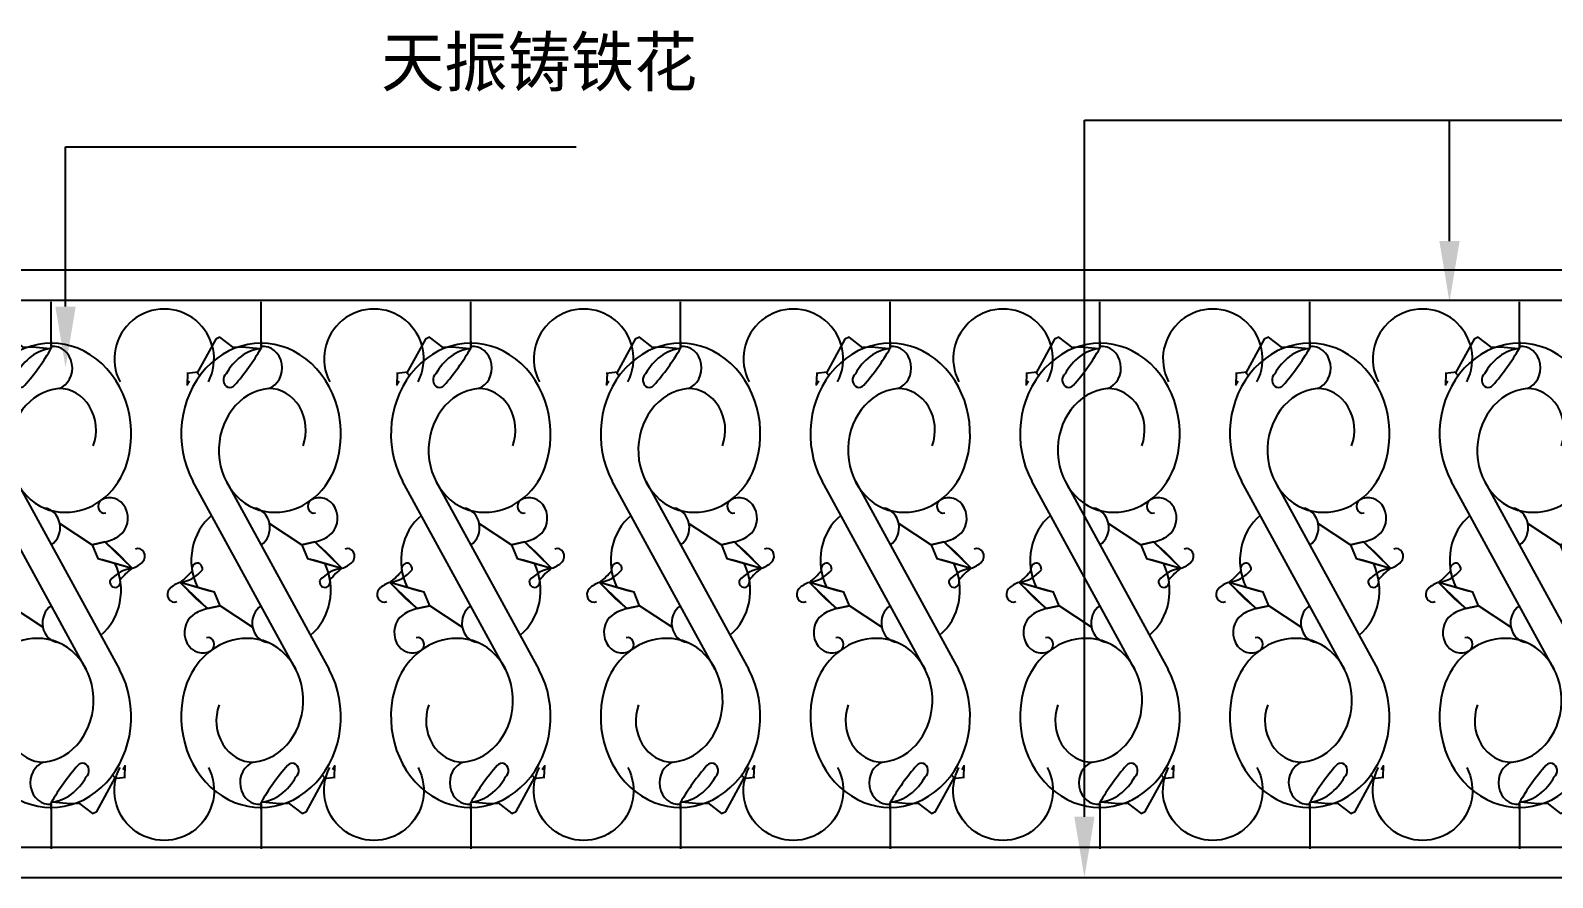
# Model space of a CAD drawing. Header units: metres. Extents: x -31380 to -25221, y 12032 to 17459.
# Drawn here: x -29781 to -27277, y 13195 to 14589 of the extents above; entities that cross this region are included whole.
import ezdxf

# ---------------------------------------------------------------- set-up
doc = ezdxf.new("R2010")
doc.units = ezdxf.units.M
doc.layers.add('DIM', color=3, linetype='Continuous')

# ---------------------------------------------------------------- blocks, each defined once
blk = doc.blocks.new('ZTH')
at = {"layer": 'DIM'}
for p, q in [((0, 829.22), (0, 897.3)), ((0, 823.68), (0, 897.3)), ((0, 823.68), (0, 897.3)), ((0, 831.99), (0, 820.91)), ((0, 831.99), (0, 820.91)), ((0, 62.61), (0, 73.69)), ((0, 62.61), (0, 73.69)), ((0, 70.92), (0, -2.7)), ((0, 70.92), (0, -2.7)), ((0, 65.38), (0, -2.7))]:
    blk.add_line(p, q, dxfattribs=at)
for points in [[(0, 829.22), (0, 897.3)], [(-50.43, 822.06), (-50.98, 821.37), (-76.86, 839.22), (-84.82, 835.91), (-119.22, 780.58), (-114.34, 775.49)], [(-1.87, 820.05), (-35.05, 822.7), (-50.98, 822.04)], [(-117.73, 781.46), (-138.65, 779.5)], [(-137.31, 779.6), (-138.23, 760.56), (-133.75, 767.18)], [(61.4, 298.11), (65.03, 292.27), (-127.46, 602.33)], [(-65.03, 602.33), (127.46, 292.27)], [(151.19, 458.83), (100.31, 502.14), (76.36, 497.66), (86.84, 475.26), (151.19, 458.83)], [(-151.19, 435.77), (-100.31, 392.45), (-76.36, 396.93), (-86.84, 419.34), (-151.19, 435.77)], [(137.31, 115), (138.23, 134.04), (133.75, 127.41)], [(50.43, 72.54), (50.98, 73.22), (76.86, 55.38), (84.82, 58.69), (119.22, 114.01), (114.34, 119.11)], [(117.73, 113.14), (138.65, 115.1)], [(0, 65.38), (0, -2.7)], [(1.87, 74.55), (35.05, 71.9), (50.98, 72.56)]]:
    blk.add_lwpolyline(points, dxfattribs=at)
for points in [[(78.49, 660.4, 6.04, 6.04, 0.54), (13.8, 754.68, 6.04, 6.04, 0.97), (26.1, 551.22, 6.04, 6.04, 0.3), (138.48, 624.32, 6.04, 6.04, 1.62), (-127.46, 602.33, 6.04, 6.04, 1.62)], [(13.8, 754.68, 6.04, 6.04, 0.92), (0, 823.68, 6.04, 6.04, 0.92)], [(15.83, 532.49, 6.04, 6.04, 0), (76.36, 497.66, 6.04, 6.04, 0), (86.84, 475.26, 6.04, 6.04, 0), (100.31, 472.27, 6.04, 6.04, 0), (151.19, 458.83, 6.04, 6.04, 0), (121.26, 485.71, 6.04, 6.04, 0), (100.31, 502.14, 6.04, 6.04, 0), (76.36, 497.66, 6.04, 6.04, 0), (100.31, 502.14, 6.04, 6.04, 0.09), (127.25, 512.6, 6.04, 6.04, 0.97), (93.26, 570.9, 6.04, 6.04, 0.89), (101.81, 549.94, 6.04, 6.04, 23.65)], [(0, 497.58, 6.04, 6.04, 0.74), (-12.91, 557.86, 6.04, 6.04, 0.74)], [(-92.39, 545.83, 6.04, 6.04, 0.38), (-119.02, 427.55, 6.04, 6.04, 0.74)], [(151.19, 458.83, 6.04, 6.04, 0.07), (128.89, 439.68, 6.04, 6.04, -1.19), (109.44, 438.19, 6.04, 6.04, -0.18), (151.19, 458.83, 6.04, 6.04, 0.11), (170.65, 469.28, 6.04, 6.04, 0.87), (157.18, 490.2, 6.04, 6.04, 0)], [(-151.19, 435.77, 6.04, 6.04, 0.07), (-128.89, 454.92, 6.04, 6.04, -1.19), (-109.44, 456.41, 6.04, 6.04, -0.18), (-151.19, 435.77, 6.04, 6.04, 0.11), (-170.65, 425.31, 6.04, 6.04, 0.87), (-157.18, 404.4, 6.04, 6.04, 0)], [(92.39, 348.77, 6.04, 6.04, 0.38), (119.02, 467.04, 6.04, 6.04, 0.74)], [(-15.83, 362.11, 6.04, 6.04, 0), (-76.36, 396.93, 6.04, 6.04, 0), (-86.84, 419.34, 6.04, 6.04, 0), (-100.31, 422.32, 6.04, 6.04, 0), (-151.19, 435.77, 6.04, 6.04, 0), (-121.26, 408.88, 6.04, 6.04, 0), (-100.31, 392.45, 6.04, 6.04, 0), (-76.36, 396.93, 6.04, 6.04, 0), (-100.31, 392.45, 6.04, 6.04, 0.09), (-127.25, 382, 6.04, 6.04, 0.97), (-93.26, 323.69, 6.04, 6.04, 0.89), (-101.81, 344.66, 6.04, 6.04, 23.65)], [(0, 397.02, 6.04, 6.04, 0.74), (12.91, 336.74, 6.04, 6.04, 0.74)], [(-78.49, 234.2, 6.04, 6.04, 0.54), (-13.8, 139.91, 6.04, 6.04, 0.97), (-26.1, 343.37, 6.04, 6.04, 0.3), (-138.48, 270.28, 6.04, 6.04, 1.62), (127.46, 292.27, 6.04, 6.04, 1.62)], [(-13.8, 139.91, 6.04, 6.04, 0.92), (0, 70.92, 6.04, 6.04, 0.92)]]:
    blk.add_lwpolyline(points, format="xyseb", dxfattribs=at)
for points in [[(0, 820.91, 12.08, 12.08, 0.23), (-65.15, 778.86, 12.08, 12.08, 1.1), (-49.54, 760.15, 12.08, 12.08, 0.05)], [(0, 73.69, 12.08, 12.08, 0.23), (65.15, 115.74, 12.08, 12.08, 1.1), (49.54, 134.45, 12.08, 12.08, 0.05)]]:
    blk.add_lwpolyline(points, format="xyseb", close=True, dxfattribs=at)

msp = doc.modelspace()

# ---------------------------------------------------------------- linework, layer by layer
at = {"layer": 'DIM'}
for p, q in [((-28046.85, 13295.19), (-28046.85, 14441.33)), ((-28046.85, 14441.33), (-27446.3, 14441.33)), ((-27446.3, 14242.49), (-27446.3, 14441.33)), ((-27446.3, 14441.33), (-27021.42, 14441.33)), ((-27446.3, 14441.33), (-27346.3, 14441.33)), ((-29722.95, 14134.56), (-29722.95, 14397.29)), ((-29722.95, 14397.29), (-29303.82, 14397.29)), ((-29303.82, 14397.29), (-28882.82, 14397.29)), ((-31279.56, 14195.19), (-27188.56, 14195.19)), ((-31279.56, 14145.19), (-27188.56, 14145.19)), ((-31279.56, 13245.19), (-27188.56, 13245.19)), ((-31279.56, 13195.19), (-27188.56, 13195.19))]:
    msp.add_line(p, q, dxfattribs=at)
for points in [[(-29487.95, 14010.66, 1.65), (-29633.32, 14010.66, 1.65)], [(-29142.95, 14010.66, 1.65), (-29288.32, 14010.66, 1.65)], [(-28797.95, 14010.66, 1.65), (-28943.32, 14010.66, 1.65)], [(-28452.95, 14010.66, 1.65), (-28598.32, 14010.66, 1.65)], [(-28107.95, 14010.66, 1.65), (-28253.32, 14010.66, 1.65)], [(-27762.95, 14010.66, 1.65), (-27908.32, 14010.66, 1.65)], [(-27417.95, 14010.66, 1.65), (-27563.32, 14010.66, 1.65)], [(-29487.95, 13376.28, -1.65), (-29633.32, 13376.28, -1.65)], [(-29142.95, 13376.28, -1.65), (-29288.32, 13376.28, -1.65)], [(-28797.95, 13376.28, -1.65), (-28943.32, 13376.28, -1.65)], [(-28452.95, 13376.28, -1.65), (-28598.32, 13376.28, -1.65)], [(-28107.95, 13376.28, -1.65), (-28253.32, 13376.28, -1.65)], [(-27762.95, 13376.28, -1.65), (-27908.32, 13376.28, -1.65)], [(-27417.95, 13376.28, -1.65), (-27563.32, 13376.28, -1.65)]]:
    msp.add_lwpolyline(points, format="xyb", dxfattribs=at)
for points in [[(-27429.63, 14242.49), (-27462.96, 14242.49), (-27446.3, 14142.49)], [(-29706.29, 14134.56), (-29739.62, 14134.56), (-29722.95, 14034.56)], [(-28030.18, 13295.19), (-28063.51, 13295.19), (-28046.85, 13195.19)]]:
    msp.add_solid(points, dxfattribs=at)

# ---------------------------------------------------------------- block references
at = {"layer": 'DIM', "xscale": 0.88, "zscale": 0.88}
for p in [(-29746.3, 13245.19), (-29401.3, 13245.19), (-29056.3, 13245.19), (-28711.3, 13245.19), (-28366.3, 13245.19), (-28021.3, 13245.19), (-27676.3, 13245.19), (-27331.3, 13245.19)]:
    msp.add_blockref('ZTH', p, dxfattribs=at)

# ---------------------------------------------------------------- texts
at = {"layer": 'DIM'}
msp.add_text('天振铸铁花', height=80, dxfattribs=at).set_placement((-29203.82, 14497.29))

doc.saveas('drawing.dxf')
